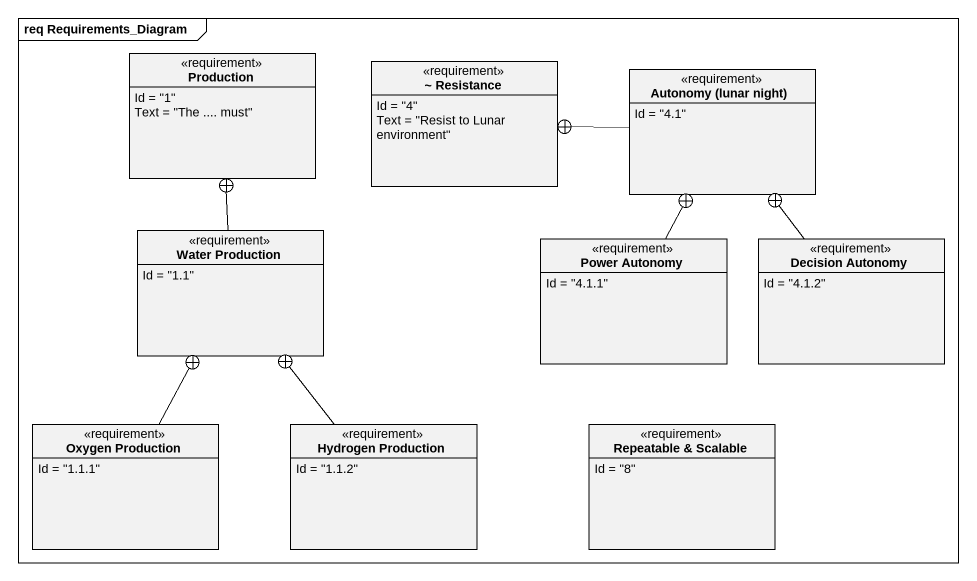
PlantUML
@startuml
mainframe req Requirements_Diagram
hide circle
hide empty members
class Production <<requirement>> {
  Id = "1"
  Text = "The .... must"
}
class "~ Resistance" as Resistance <<requirement>> {
  Id = "4"
  Text = "Resist to Lunar environment"
}
class "Autonomy (lunar night)" as Autonomy_lunar_night <<requirement>> {
  Id = "4.1"
}
class "Water Production" as Water_Production <<requirement>> {
  Id = "1.1"
}
class "Power Autonomy" as Power_Autonomy <<requirement>> {
  Id = "4.1.1"
}
class "Decision Autonomy" as Decision_Autonomy <<requirement>> {
  Id = "4.1.2"
}
class "Oxygen Production" as Oxygen_Production <<requirement>> {
  Id = "1.1.1"
}
class "Hydrogen Production" as Hydrogen_Production <<requirement>> {
  Id = "1.1.2"
}
class "Repeatable & Scalable" as Repeatable_Scalable <<requirement>> {
  Id = "8"
}
Autonomy_lunar_night -left-+ Resistance
Water_Production -up-+ Production
Power_Autonomy -up-+ Autonomy_lunar_night
Decision_Autonomy -up-+ Autonomy_lunar_night
Oxygen_Production -up-+ Water_Production
Hydrogen_Production -up-+ Water_Production
@enduml
